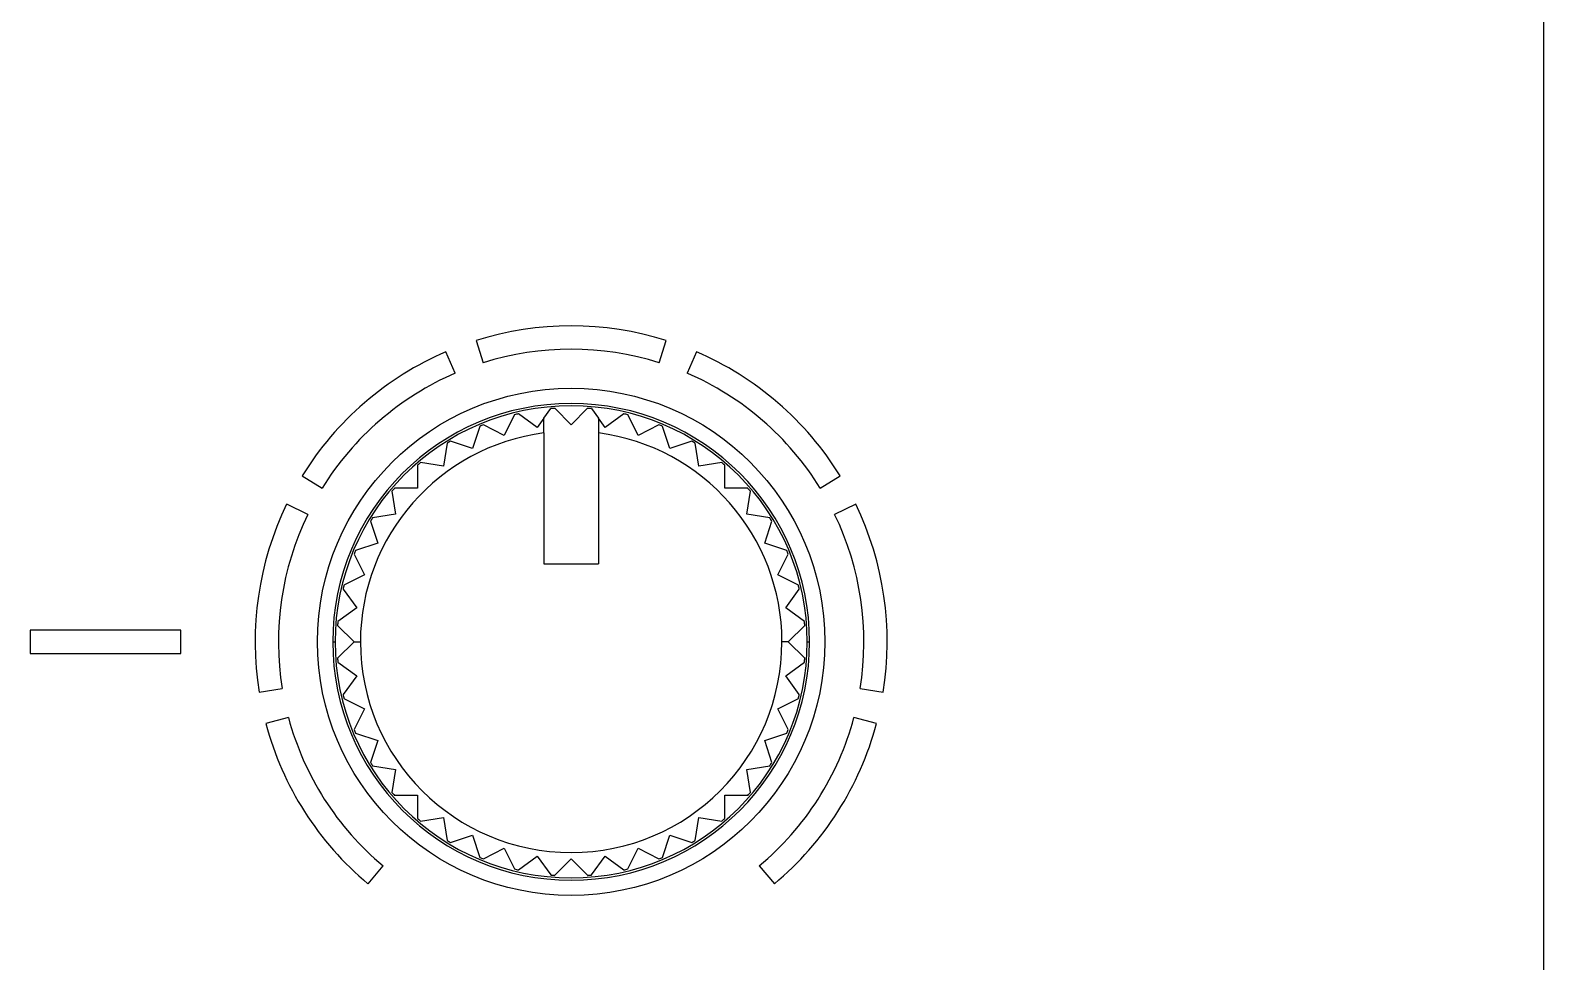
# Model space of a CAD drawing. Extents: x 90 to 120, y 105 to 234.
# Drawn here: x 100.77 to 120.16, y 166.87 to 178.81 of the extents above; entities that cross this region are included whole.
import ezdxf

# ---------------------------------------------------------------- set-up
doc = ezdxf.new("R2010")
doc.units = 0
doc.layers.get('0').update_dxf_attribs({"linetype": 'CONTINUOUS'})

msp = doc.modelspace()

# ---------------------------------------------------------------- linework, layer by layer
at = {"color": 7, "linetype": 'CONTINUOUS'}
for p, q in [((120.161, 108.687), (120.161, 230.687)), ((106.483, 174.835), (106.573, 174.549)), ((108.829, 174.549), (108.919, 174.835)), ((106.216, 174.416), (106.097, 174.691)), ((109.305, 174.691), (109.186, 174.416)), ((107.351, 173.838), (107.441, 173.961)), ((107.491, 173.965), (107.701, 173.755)), ((107.701, 173.755), (107.911, 173.965)), ((107.961, 173.961), (108.051, 173.838)), ((106.841, 173.618), (106.576, 173.754)), ((106.976, 173.884), (106.841, 173.618)), ((107.266, 173.72), (107.025, 173.895)), ((107.351, 173.838), (107.266, 173.72)), ((107.351, 173.65), (107.351, 173.838)), ((108.136, 173.72), (108.051, 173.838)), ((108.051, 173.838), (108.051, 173.65)), ((108.377, 173.895), (108.136, 173.72)), ((108.561, 173.618), (108.426, 173.884)), ((108.826, 173.754), (108.561, 173.618)), ((106.438, 173.451), (106.155, 173.543)), ((106.53, 173.734), (106.438, 173.451)), ((107.351, 173.65), (107.351, 171.972)), ((108.051, 173.65), (108.051, 171.972)), ((108.964, 173.451), (108.872, 173.734)), ((109.247, 173.543), (108.964, 173.451)), ((106.112, 173.517), (106.066, 173.223)), ((109.336, 173.223), (109.29, 173.517)), ((105.734, 173.237), (105.734, 172.94)), ((106.066, 173.223), (105.772, 173.27)), ((109.63, 173.27), (109.336, 173.223)), ((109.668, 172.94), (109.668, 173.237)), ((104.254, 173.099), (104.509, 172.941)), ((110.893, 172.941), (111.148, 173.099)), ((105.404, 172.902), (105.45, 172.608)), ((105.734, 172.94), (105.436, 172.94)), ((109.966, 172.94), (109.668, 172.94)), ((109.952, 172.608), (109.998, 172.902)), ((104.326, 172.606), (104.056, 172.737)), ((105.45, 172.608), (105.156, 172.561)), ((110.246, 172.561), (109.952, 172.608)), ((111.346, 172.737), (111.076, 172.606)), ((105.13, 172.519), (105.222, 172.235)), ((110.18, 172.235), (110.272, 172.519)), ((105.222, 172.235), (104.939, 172.144)), ((110.463, 172.144), (110.18, 172.235)), ((104.92, 172.097), (105.055, 171.832)), ((110.347, 171.832), (110.482, 172.097)), ((105.055, 171.832), (104.79, 171.697)), ((107.351, 171.972), (108.051, 171.972)), ((110.612, 171.697), (110.347, 171.832)), ((104.778, 171.648), (104.953, 171.408)), ((110.449, 171.408), (110.624, 171.648)), ((104.953, 171.408), (104.712, 171.233)), ((110.69, 171.233), (110.449, 171.408)), ((102.701, 171.122), (100.771, 171.122)), ((100.771, 171.122), (100.771, 170.822)), ((102.701, 170.822), (102.701, 171.122)), ((104.708, 171.183), (104.919, 170.972)), ((110.483, 170.972), (110.694, 171.183)), ((104.646, 170.972), (104.676, 170.972)), ((104.919, 170.972), (104.708, 170.762)), ((104.919, 170.972), (105.001, 170.972)), ((110.483, 170.972), (110.401, 170.972)), ((110.694, 170.762), (110.483, 170.972)), ((110.726, 170.972), (110.756, 170.972)), ((100.771, 170.822), (102.701, 170.822)), ((104.712, 170.712), (104.953, 170.537)), ((110.449, 170.537), (110.69, 170.712)), ((104.953, 170.537), (104.778, 170.296)), ((110.624, 170.296), (110.449, 170.537)), ((103.703, 170.327), (103.999, 170.375)), ((104.79, 170.248), (105.055, 170.113)), ((110.347, 170.113), (110.612, 170.248)), ((111.403, 170.375), (111.699, 170.327)), ((105.055, 170.113), (104.92, 169.848)), ((110.482, 169.848), (110.347, 170.113)), ((104.079, 170.002), (103.789, 169.924)), ((111.613, 169.924), (111.323, 170.002)), ((104.939, 169.801), (105.222, 169.709)), ((105.222, 169.709), (105.13, 169.426)), ((110.18, 169.709), (110.463, 169.801)), ((110.272, 169.426), (110.18, 169.709)), ((105.156, 169.384), (105.45, 169.337)), ((105.45, 169.337), (105.404, 169.043)), ((109.952, 169.337), (110.246, 169.384)), ((109.998, 169.043), (109.952, 169.337)), ((105.436, 169.005), (105.734, 169.005)), ((105.734, 169.005), (105.734, 168.708)), ((109.668, 169.005), (109.966, 169.005)), ((109.668, 168.708), (109.668, 169.005)), ((105.772, 168.675), (106.066, 168.722)), ((106.066, 168.722), (106.112, 168.428)), ((109.29, 168.428), (109.336, 168.722)), ((109.336, 168.722), (109.63, 168.675)), ((106.155, 168.402), (106.438, 168.493)), ((106.438, 168.493), (106.53, 168.21)), ((106.576, 168.191), (106.841, 168.326)), ((106.841, 168.326), (106.976, 168.061)), ((108.426, 168.061), (108.561, 168.326)), ((108.561, 168.326), (108.826, 168.191)), ((108.872, 168.21), (108.964, 168.493)), ((108.964, 168.493), (109.247, 168.402)), ((107.025, 168.05), (107.266, 168.225)), ((107.266, 168.225), (107.441, 167.984)), ((107.491, 167.98), (107.701, 168.19)), ((107.701, 168.19), (107.911, 167.98)), ((107.961, 167.984), (108.136, 168.225)), ((108.136, 168.225), (108.377, 168.05)), ((105.098, 167.87), (105.291, 168.1)), ((110.111, 168.1), (110.304, 167.87))]:
    msp.add_line(p, q, dxfattribs=at)
msp.add_circle((107.701, 170.972), 3.25, dxfattribs=at)
for radius, start, end in [(4.05, 72.5, 107.5), (3.75, 72.5, 107.5), (4.05, 113.3333, 148.3333), (4.05, 31.6667, 66.6667), (3.75, 113.3333, 148.3333), (3.75, 31.6667, 66.6667), (3.055, 0, 180), (3.025, 0, 180), (3, 94.0225, 94.9775), (3, 85.0225, 85.9775), (3, 112.0225, 112.9775), (3, 103.0225, 103.9775), (3, 76.0225, 76.9775), (3, 67.0225, 67.9775), (2.7, 97.4482, 180), (3, 121.0225, 121.9775), (2.7, 360, 82.5518), (3, 58.0225, 58.9775), (3, 130.0225, 130.9775), (3, 49.0225, 49.9775), (3, 139.0225, 139.9775), (3, 40.0225, 40.9775), (4.05, 154.1667, 189.1667), (3.75, 154.1667, 189.1667), (3.75, 350.8333, 25.8333), (4.05, 350.8333, 25.8333), (3, 148.0225, 148.9775), (3, 31.0225, 31.9775), (3, 157.0225, 157.9775), (3, 22.0225, 22.9775), (3, 166.0225, 166.9775), (3, 13.0225, 13.9775), (3, 175.0225, 175.9775), (3, 4.0225, 4.9775), (3.055, 180, 0), (3.025, 180, 0), (2.7, 180, 360), (3, 184.0225, 184.9775), (3, 355.0225, 355.9775), (3, 193.0225, 193.9775), (3, 346.0225, 346.9775), (4.05, 195, 230), (3.75, 195, 230), (3.75, 310, 345), (4.05, 310, 345), (3, 202.0225, 202.9775), (3, 337.0225, 337.9775), (3, 211.0225, 211.9775), (3, 328.0225, 328.9775), (3, 220.0225, 220.9775), (3, 319.0225, 319.9775), (3, 229.0225, 229.9775), (3, 310.0225, 310.9775), (3, 238.0225, 238.9775), (3, 301.0225, 301.9775), (3, 247.0225, 247.9775), (3, 292.0225, 292.9775), (3, 256.0225, 256.9775), (3, 265.0225, 265.9775), (3, 274.0225, 274.9775), (3, 283.0225, 283.9775)]:
    msp.add_arc((107.701, 170.972), radius, start, end, dxfattribs=at)

doc.saveas('drawing.dxf')
